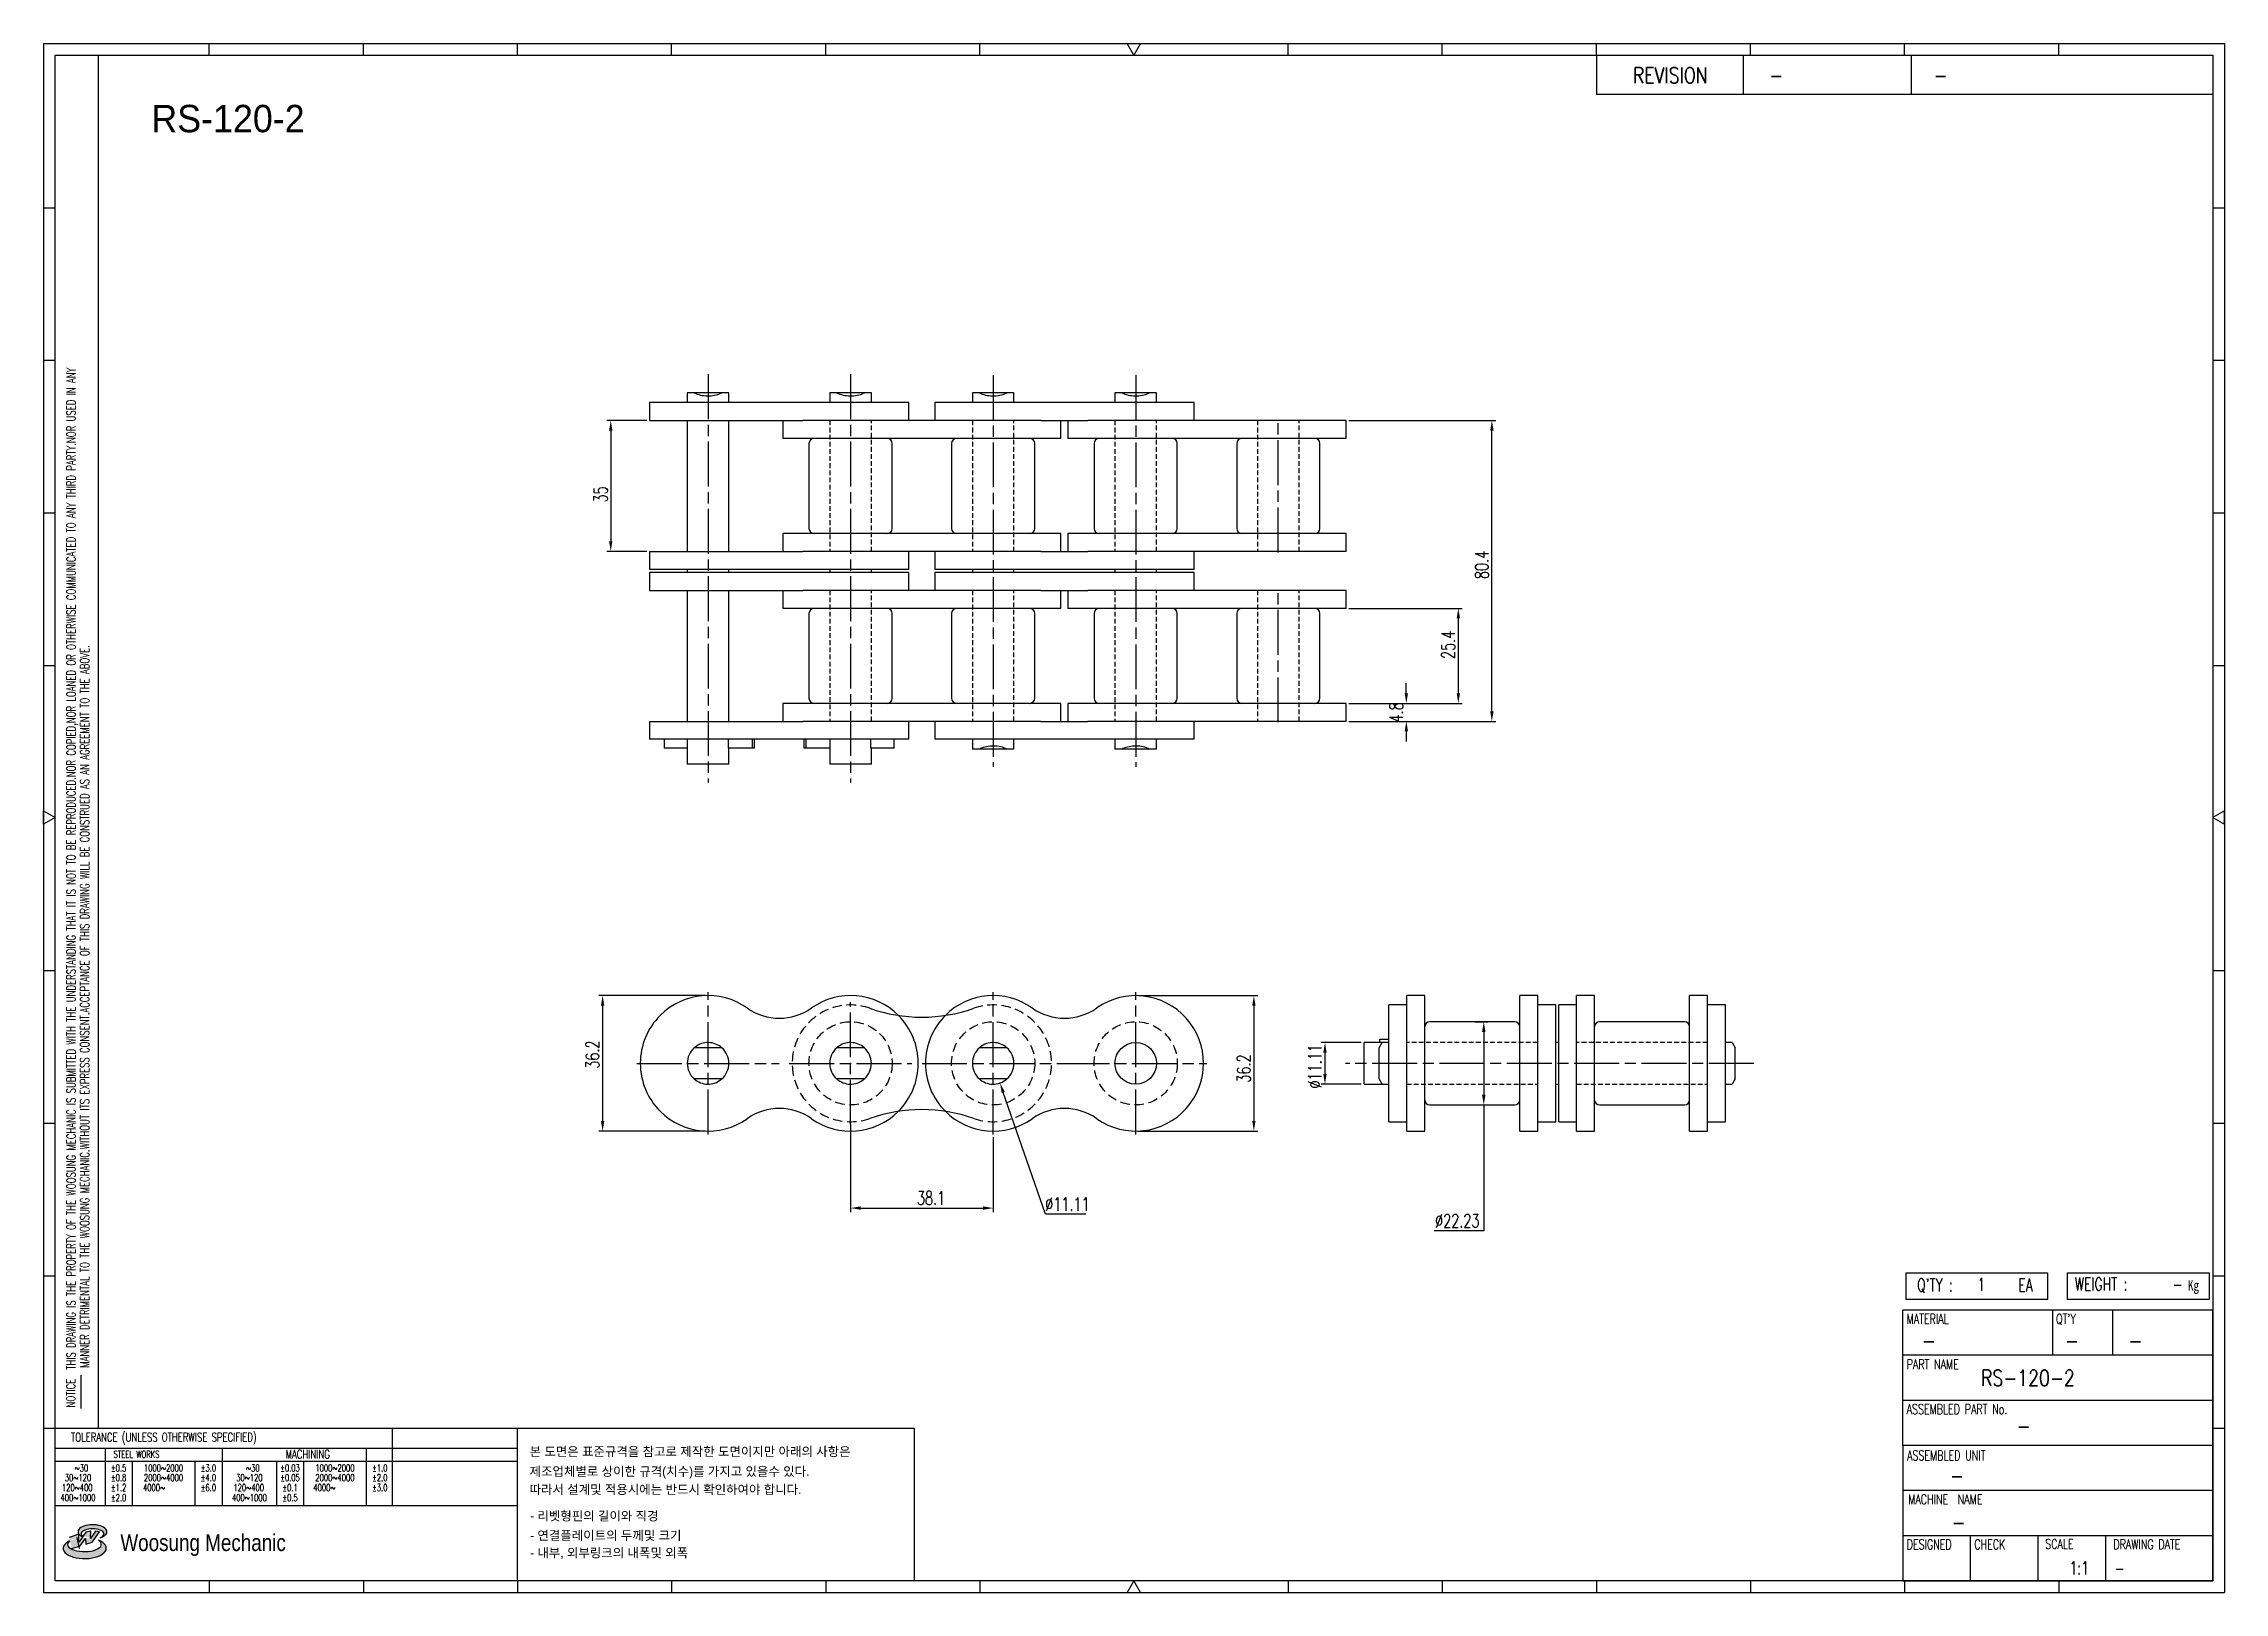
# Model space of a CAD drawing. Header units: millimetres. Extents: x 1961 to 2544, y -130 to 284.
import ezdxf
from ezdxf.enums import TextEntityAlignment as Align

# ---------------------------------------------------------------- set-up
doc = ezdxf.new("R2010")
doc.units = ezdxf.units.MM
doc.linetypes.add('AM_ISO08W050', pattern=[18, 12, -1.5, 3, -1.5])
doc.linetypes.add('HIDDEN', pattern=[9.525, 6.35, -3.175])
doc.layers.get('Defpoints').update_dxf_attribs({"color": 80})
doc.layers.add('CL1', color=140, linetype='AM_ISO08W050', lineweight=25)
for name, color, linetype in [('HID-01', 2, 'HIDDEN'), ('S-DIM', 7, 'Continuous'), ('TITLE', 7, 'Continuous'), ('도면레이아웃', 7, 'Continuous')]:
    doc.layers.add(name, color=color, linetype=linetype)
doc.styles.add('HAN', font='ROMANS.shx', dxfattribs={"width": 0.7, "bigfont": 'whgtxt.shx'})
doc.styles.add('HKD_ST2', font='romans.shx', dxfattribs={"width": 0.7, "height": 4, "bigfont": '@extfont2.shx'})
doc.styles.add('HSG', font='SIMPLEX.shx', dxfattribs={"width": 0.7, "bigfont": 'HSG.shx'})
doc.styles.add('MtXpl_', font='Gulim.ttf')
doc.styles.add('SLDTEXTSTYLE4', font='arial.ttf', dxfattribs={"width": 0.8})
doc.dimstyles.new('APP1.5', dxfattribs={"dimscale": 1.5, "dimtxt": 2.4, "dimasz": 1.8, "dimexe": 0.7, "dimexo": 0.5, "dimgap": 0.6, "dimtad": 1, "dimtoh": 1, "dimrnd": 0.01, "dimzin": 9, "dimdsep": 46, "dimtxsty": 'HSG', "dimcen": 0, "dimclrd": 1, "dimclre": 1, "dimclrt": 256, "dimazin": 2, "dimtp": 1, "dimtm": 1, "dimtfac": 0.5, "dimtofl": 0, "dimtmove": 0, "dimatfit": 3, "dimfxl": 0, "dimtvp": 1, "dimtolj": 2, "dimlwd": -1, "dimlwe": -1, "dimarcsym": 0})

# ---------------------------------------------------------------- blocks, each defined once
blk = doc.blocks.new('MAST')
at = {"layer": '도면레이아웃'}
h = blk.add_hatch(color=10, dxfattribs=at)
h.paths.add_polyline_path([(1.544, 35.177), (1.554, 34.966), (1.779, 35.034), (2.054, 35.422), (1.908, 35.446), (1.728, 35.167), (1.741, 35.439), (1.547, 35.405), (1.292, 35.041), (1.295, 35.33), (0.943, 35.208), (1.03, 34.8), (1.336, 34.885)])
edge = h.paths.add_edge_path()
edge.add_ellipse((1.795, 35.421), major_axis=(-0.53, 0), ratio=0.487785, start_angle=122.36065, end_angle=403.39574)
edge.add_line((1.411, 35.244), (1.419, 35.261))
edge.add_ellipse((1.798, 35.344), major_axis=(-0.423, 0), ratio=0.444396, start_angle=131.58977, end_angle=386.19408, ccw=False)
edge = h.paths.add_edge_path()
edge.add_ellipse((1.512, 34.815), major_axis=(-0.793, 0), ratio=0.480113, start_angle=314.67633, end_angle=590.85213)
edge.add_ellipse((1.501, 34.958), major_axis=(-0.62, 0), ratio=0.43311, start_angle=331.7024, end_angle=574.42495, ccw=False)
at = {"color": 140}
for p, q in [((0, 90.118), (80.15, 90.118)), ((0, 90.118), (0, 33.191)), ((80.15, 90.118), (80.15, 33.191)), ((57.068, 89.693), (57.068, 88.246)), ((62.47, 89.693), (62.47, 88.246)), ((68.635, 89.693), (68.635, 88.246)), ((79.725, 88.246), (57.068, 88.246)), ((68.449, 43.961), (68.449, 44.936)), ((68.449, 44.936), (73.654, 44.936)), ((73.654, 44.936), (73.654, 43.961)), ((74.39, 43.961), (74.39, 44.936)), ((74.39, 44.936), (79.595, 44.936)), ((79.595, 44.936), (79.595, 43.961)), ((68.336, 38.59), (68.336, 43.563)), ((79.725, 43.563), (68.336, 43.563)), ((73.654, 43.961), (68.449, 43.961)), ((73.827, 43.563), (73.827, 41.905)), ((79.595, 43.961), (74.39, 43.961)), ((76.037, 43.563), (76.037, 41.905)), ((79.725, 38.59), (79.725, 43.563)), ((79.725, 41.905), (68.336, 41.905)), ((79.725, 40.248), (68.336, 40.248)), ((68.336, 38.59), (68.336, 33.616)), ((79.725, 38.59), (68.336, 38.59)), ((79.725, 33.616), (79.725, 38.59)), ((79.725, 36.932), (68.336, 36.932)), ((79.725, 35.274), (68.336, 35.274)), ((70.822, 33.616), (70.822, 35.274)), ((73.309, 33.616), (73.309, 35.274)), ((75.796, 33.616), (75.796, 35.274)), ((0, 33.191), (80.15, 33.191)), ((68.336, 33.616), (79.725, 33.616))]:
    blk.add_line(p, q, dxfattribs=at)
for p, q in [((6.089, 89.693), (6.089, 90.118)), ((11.753, 89.693), (11.753, 90.118)), ((17.418, 89.693), (17.418, 90.118)), ((23.082, 89.693), (23.082, 90.118)), ((28.746, 89.693), (28.746, 90.118)), ((34.411, 89.693), (34.411, 90.118)), ((45.739, 89.693), (45.739, 90.118)), ((51.404, 89.693), (51.404, 90.118)), ((57.068, 89.693), (57.068, 90.118)), ((62.732, 89.693), (62.732, 90.118)), ((68.397, 89.693), (68.397, 90.118)), ((74.061, 89.693), (74.061, 90.118)), ((0, 84.085), (0.425, 84.085)), ((79.725, 84.085), (80.15, 84.085)), ((0, 78.478), (0.425, 78.478)), ((79.725, 78.478), (80.15, 78.478)), ((0, 72.87), (0.425, 72.87)), ((79.725, 72.87), (80.15, 72.87)), ((0, 67.262), (0.425, 67.262)), ((79.725, 67.262), (80.15, 67.262)), ((0, 56.047), (0.425, 56.047)), ((79.725, 56.047), (80.15, 56.047)), ((0, 50.439), (0.425, 50.439)), ((79.725, 50.439), (80.15, 50.439)), ((0, 44.832), (0.425, 44.832)), ((79.725, 44.832), (80.15, 44.832)), ((1.377, 39.947), (1.377, 41.174)), ((0, 39.224), (0.425, 39.224)), ((79.725, 39.224), (80.15, 39.224)), ((6.089, 33.616), (6.089, 33.191)), ((11.753, 33.616), (11.753, 33.191)), ((17.418, 33.616), (17.418, 33.191)), ((23.082, 33.616), (23.082, 33.191)), ((28.746, 33.616), (28.746, 33.191)), ((34.411, 33.616), (34.411, 33.191)), ((45.739, 33.616), (45.739, 33.191)), ((51.404, 33.616), (51.404, 33.191)), ((57.068, 33.616), (57.068, 33.191)), ((62.732, 33.616), (62.732, 33.191)), ((68.397, 33.616), (68.397, 33.191)), ((74.061, 33.616), (74.061, 33.191))]:
    blk.add_line(p, q)
at = {"color": 2}
for p, q in [((2.017, 39.224), (2.017, 89.693)), ((0.425, 39.224), (17.418, 39.224)), ((0.425, 38.487), (17.418, 38.487)), ((2.257, 38.487), (2.257, 36.382)), ((6.557, 38.5), (6.557, 36.382)), ((11.857, 38.487), (11.857, 36.382)), ((12.816, 39.224), (12.816, 36.382)), ((17.418, 33.616), (17.418, 39.224)), ((0.425, 38.012), (17.418, 38.012)), ((3.257, 38.012), (3.257, 36.382)), ((5.557, 38.012), (5.557, 36.382)), ((8.557, 38.012), (8.557, 36.382)), ((9.557, 38.026), (9.557, 36.382)), ((0.425, 36.382), (17.418, 36.382))]:
    blk.add_line(p, q, dxfattribs=at)
for points in [[(40.075, 89.693), (39.83, 90.118), (40.32, 90.118)], [(0.425, 61.679), (0, 61.433), (0, 61.924)], [(79.725, 61.679), (80.15, 61.433), (80.15, 61.924)], [(40.075, 33.616), (39.83, 33.191), (40.32, 33.191)]]:
    blk.add_lwpolyline(points, close=True)
at = {"color": 140}
blk.add_lwpolyline([(0.425, 89.693), (79.725, 89.693), (79.725, 33.616), (0.425, 33.616)], close=True, dxfattribs=at)
at = {"layer": '도면레이아웃'}
for p, q in [((1.295, 35.33), (0.943, 35.208)), ((1.547, 35.405), (1.292, 35.041)), ((1.292, 35.041), (1.295, 35.33)), ((1.741, 35.439), (1.547, 35.405)), ((1.908, 35.446), (1.728, 35.167)), ((1.728, 35.167), (1.741, 35.439)), ((1.779, 35.034), (2.054, 35.422)), ((2.054, 35.422), (1.908, 35.446)), ((1.03, 34.8), (1.336, 34.885)), ((1.224, 35.208), (1.311, 34.8)), ((1.224, 35.208), (1.224, 35.208)), ((1.336, 34.885), (1.544, 35.177)), ((1.419, 35.261), (1.411, 35.244)), ((1.544, 35.177), (1.554, 34.966)), ((1.554, 34.966), (1.779, 35.034))]:
    blk.add_line(p, q, dxfattribs=at)
for centre, major_axis, ratio, start_param, end_param in [((1.795, 35.421), (-0.53, 0), 0.487785, 2.135596, 7.040584), ((1.798, 35.344), (-0.423, 0), 0.444396, 2.296675, 6.740358), ((1.512, 34.815), (-0.793, 0), 0.480113, 5.492138, 10.312315), ((1.501, 34.958), (-0.62, 0), 0.43311, 5.789299, 10.025607)]:
    blk.add_ellipse(centre, major_axis=major_axis, ratio=ratio, start_param=start_param, end_param=end_param, dxfattribs=at)
for s, height, style, width, p in [('REVISION', 0.5806, 'HAN', 0.8, (58.415, 88.664)), ('-', 0.581, 'HAN', 0.8, (63.426, 88.664)), ('-', 0.581, 'HAN', 0.8, (69.468, 88.664)), ("Q'TY : ", 0.4746, 'HKD_ST2', 0.7, (68.857, 44.253)), ('1', 0.475, 'HKD_ST2', 0.7, (71.071, 44.275)), ('EA', 0.4746, 'HKD_ST2', 0.7, (72.578, 44.253)), ('WEIGHT : ', 0.4746, 'HKD_ST2', 0.7, (74.65, 44.286)), ('-', 0.581, 'HAN', 0.8, (69.029, 42.157)), ('-', 0.581, 'HAN', 0.8, (74.289, 42.157)), ('-', 0.581, 'HAN', 0.8, (76.623, 42.157)), ('-', 0.581, 'HAN', 0.8, (72.515, 39.013)), ('-', 0.581, 'HAN', 0.8, (70.067, 37.189)), ('-', 0.581, 'HAN', 0.8, (70.126, 35.48)), ('1:1', 0.4746, 'HKD_ST2', 0.7, (74.458, 33.848)), ('-', 0.475, 'HKD_ST2', 0.7, (76.112, 33.837))]:
    blk.add_text(s, height=height, dxfattribs=dict(style=style, width=width)).set_placement(p)
at = {"color": 6, "style": 'HKD_ST2', "width": 0.7}
for s, p in [(' THIS DRAWING IS THE PROPERTY OF THE WOOSUNG MECHANIC IS SUBMITTED WITH THE UNDERSTANDING THAT IT IS NOT TO BE REPRODUCED.NOR COPIED,NOR LOANED OR OTHERWISE COMMUNICATED TO ANY THIRD PARTY.NOR USED IN ANY', (1.173, 41.217)), ('MANNER DETRIMENTAL TO THE WOOSUNG MECHANIC.WITHOUT ITS EXPRESS CONSENT.ACCEPTANCE OF THIS DRAWING WILL BE CONSTRUED AS AN AGREEMENT TO THE ABOVE.', (1.672, 41.447))]:
    blk.add_text(s, height=0.326266, rotation=90, dxfattribs=at).set_placement(p)
at = {"style": 'HKD_ST2', "width": 0.7}
blk.add_text('-', height=0.475, dxfattribs=at).set_placement((78.613, 44.286), align=Align.RIGHT)
at = {"color": 254, "style": 'HKD_ST2', "width": 0.7}
for s, height, p in [('MATERIAL', 0.3651, (68.474, 43.425)), ("QT'Y", 0.3651, (73.965, 43.425)), ('PART NAME', 0.3651, (68.474, 41.756)), ('ASSEMBLED PART No.', 0.36511, (68.474, 40.109)), ('ASSEMBLED UNIT', 0.36511, (68.49, 38.408)), ('MACHINE  NAME', 0.36511, (68.532, 36.794)), ('DESIGNED', 0.3651, (68.474, 35.136)), ('CHECK', 0.3651, (70.961, 35.136)), ('SCALE', 0.3651, (73.566, 35.153)), ('DRAWING DATE', 0.36511, (76.071, 35.141))]:
    blk.add_text(s, height=height, dxfattribs=at).set_placement(p, align=Align.TOP_LEFT)
at = {"style": 'HKD_ST2', "width": 0.7}
blk.add_text('NOTICE', height=0.3263, rotation=90, dxfattribs=at).set_placement((1.163, 39.988))
blk.add_text('TOLERANCE (UNLESS OTHERWISE SPECIFIED)', height=0.32627, dxfattribs=at).set_placement((4.417, 38.896), align=Align.MIDDLE_CENTER)
at = {"color": 4, "style": 'HKD_ST2', "width": 0.7}
for s, height, p in [('%%12630', 0.261, (1.389, 37.762)), ('1000%%1262000', 0.26101, (4.407, 37.762)), ('%%12630', 0.261, (7.689, 37.762)), ('1000%%1262000', 0.26101, (10.707, 37.762)), ('120%%126400', 0.26101, (1.237, 37.045)), ('30%%126120', 0.261, (1.263, 37.411)), ('4000%%126', 0.261, (4.061, 37.045)), ('2000%%1264000', 0.26101, (4.407, 37.411)), ('120%%126400', 0.26101, (7.537, 37.045)), ('30%%126120', 0.261, (7.563, 37.411)), ('4000%%126', 0.261, (10.321, 37.045)), ('2000%%1264000', 0.26101, (10.707, 37.411)), ('400%%1261000', 0.26101, (1.263, 36.67)), ('400%%1261000', 0.26101, (7.563, 36.67))]:
    blk.add_text(s, height=height, dxfattribs=at).set_placement(p, align=Align.MIDDLE_CENTER)
for s, height, p in [('%%P0.5', 0.261, (2.757, 37.762)), ('STEEL WORKS', 0.26101, (3.416, 38.268)), ('%%P3.0', 0.261, (6.057, 37.762)), ('%%P0.03', 0.261, (9.057, 37.762)), ('MACHINING', 0.3263, (9.707, 38.27)), ('%%P1.0', 0.261, (12.357, 37.762)), ('%%P0.8', 0.261, (2.757, 37.411)), ('%%P1.2', 0.261, (2.757, 37.045)), ('%%P4.0', 0.261, (6.057, 37.411)), ('%%P6.0', 0.261, (6.057, 37.045)), ('%%P0.05', 0.261, (9.057, 37.411)), ('%%P0.1', 0.261, (9.057, 37.045)), ('%%P2.0', 0.261, (12.357, 37.411)), ('%%P3.0', 0.261, (12.357, 37.045)), ('%%P2.0', 0.261, (2.757, 36.67)), ('%%P0.5', 0.261, (9.057, 36.67))]:
    blk.add_text(s, height=height, dxfattribs=at).set_placement(p, align=Align.MIDDLE)
at = {"color": 1, "style": 'SLDTEXTSTYLE4', "width": 0.8}
blk.add_text('Woosung Mechanic', height=0.61957, dxfattribs=at).set_placement((2.822, 34.711))
at = {"layer": 'TITLE', "width": 0.8}
blk.add_text('Kg', height=0.3789, dxfattribs=at).set_placement((78.807, 44.286))
blk = doc.blocks.new('*D2')
at = {"layer": 'Defpoints', "color": 0, "transparency": 16777216}
for p in [(2123.33, 183.28), (2112.93, 148.28), (2123.33, 148.28)]:
    blk.add_point(p, dxfattribs=at)
at = {"layer": 'S-DIM', "color": 1, "transparency": 16777216}
for p, q in [((2122.58, 183.28), (2111.88, 183.28)), ((2112.93, 180.58), (2112.93, 150.98)), ((2122.58, 148.28), (2111.88, 148.28))]:
    blk.add_line(p, q, dxfattribs=at)
for points in [[(2112.48, 180.58), (2113.38, 180.58), (2112.93, 183.28)], [(2112.48, 150.98), (2113.38, 150.98), (2112.93, 148.28)]]:
    blk.add_solid(points, dxfattribs=at)
at = {"layer": 'S-DIM', "transparency": 16777216, "insert": (2110.23, 163.52), "char_height": 3.6, "attachment_point": 5, "rotation": 90, "style": 'HSG'}
blk.add_mtext('\\A2;35', dxfattribs=at)
blk = doc.blocks.new('*D3')
at = {"layer": 'Defpoints', "color": 0, "transparency": 16777216}
for p in [(2309.43, 107.68), (2325.55, 107.68), (2309.43, 102.88)]:
    blk.add_point(p, dxfattribs=at)
at = {"layer": 'S-DIM', "color": 1, "transparency": 16777216}
for p, q in [((2325.55, 110.38), (2325.55, 113.08)), ((2310.18, 107.68), (2326.6, 107.68)), ((2310.18, 102.88), (2326.6, 102.88)), ((2325.55, 100.18), (2325.55, 97.48))]:
    blk.add_line(p, q, dxfattribs=at)
for points in [[(2325.1, 110.38), (2326, 110.38), (2325.55, 107.68)], [(2325.1, 100.18), (2326, 100.18), (2325.55, 102.88)]]:
    blk.add_solid(points, dxfattribs=at)
at = {"layer": 'S-DIM', "transparency": 16777216, "insert": (2322.85, 105.28), "char_height": 3.6, "attachment_point": 5, "rotation": 90, "style": 'HSG'}
blk.add_mtext('\\A2;4.8', dxfattribs=at)
blk = doc.blocks.new('*D4')
at = {"layer": 'Defpoints', "color": 0, "transparency": 16777216}
for p in [(2309.43, 133.08), (2339.45, 133.08), (2309.43, 107.68)]:
    blk.add_point(p, dxfattribs=at)
at = {"layer": 'S-DIM', "color": 1, "transparency": 16777216}
for p, q in [((2310.18, 133.08), (2340.5, 133.08)), ((2339.45, 110.38), (2339.45, 130.38)), ((2310.18, 107.68), (2340.5, 107.68))]:
    blk.add_line(p, q, dxfattribs=at)
for points in [[(2339, 130.38), (2339.9, 130.38), (2339.45, 133.08)], [(2339, 110.38), (2339.9, 110.38), (2339.45, 107.68)]]:
    blk.add_solid(points, dxfattribs=at)
at = {"layer": 'S-DIM', "transparency": 16777216, "insert": (2336.75, 123.33), "char_height": 3.6, "attachment_point": 5, "rotation": 90, "style": 'HSG'}
blk.add_mtext('\\A2;25.4', dxfattribs=at)
blk = doc.blocks.new('*D5')
at = {"layer": 'Defpoints', "color": 0, "transparency": 16777216}
for p in [(2309.43, 183.28), (2348.42, 183.28), (2309.43, 102.88)]:
    blk.add_point(p, dxfattribs=at)
at = {"layer": 'S-DIM', "color": 1, "transparency": 16777216}
for p, q in [((2310.18, 183.28), (2349.47, 183.28)), ((2348.42, 105.58), (2348.42, 180.58)), ((2310.18, 102.88), (2349.47, 102.88))]:
    blk.add_line(p, q, dxfattribs=at)
for points in [[(2347.97, 180.58), (2348.87, 180.58), (2348.42, 183.28)], [(2347.97, 105.58), (2348.87, 105.58), (2348.42, 102.88)]]:
    blk.add_solid(points, dxfattribs=at)
at = {"layer": 'S-DIM', "transparency": 16777216, "insert": (2345.72, 144.68), "char_height": 3.6, "attachment_point": 5, "rotation": 90, "style": 'HSG'}
blk.add_mtext('\\A2;80.4', dxfattribs=at)
blk = doc.blocks.new('*D6')
at = {"layer": 'Defpoints', "color": 0, "transparency": 16777216}
for p in [(2343.16, 22.59), (2343.16, 0.36), (2346.25, 0.36)]:
    blk.add_point(p, dxfattribs=at)
at = {"layer": 'S-DIM', "color": 1, "transparency": 16777216}
for p, q in [((2343.91, 22.59), (2347.3, 22.59)), ((2346.25, 19.89), (2346.25, 3.06)), ((2343.91, 0.36), (2347.3, 0.36)), ((2346.25, 0.36), (2346.25, -33.31)), ((2346.25, -33.31), (2332.99, -33.31))]:
    blk.add_line(p, q, dxfattribs=at)
for points in [[(2345.8, 19.89), (2346.7, 19.89), (2346.25, 22.59)], [(2345.8, 3.06), (2346.7, 3.06), (2346.25, 0.36)]]:
    blk.add_solid(points, dxfattribs=at)
at = {"layer": 'S-DIM', "transparency": 16777216, "insert": (2339.17, -30.61), "char_height": 3.6, "attachment_point": 5, "style": 'HSG'}
blk.add_mtext('\\A2;%%c22.23', dxfattribs=at)
blk = doc.blocks.new('*D7')
at = {"layer": 'Defpoints', "color": 0, "transparency": 16777216}
for p in [(2314.26, 17.03), (2303.81, 5.92), (2314.26, 5.92)]:
    blk.add_point(p, dxfattribs=at)
at = {"layer": 'S-DIM', "color": 1, "transparency": 16777216}
for p, q in [((2313.51, 17.03), (2302.76, 17.03)), ((2303.81, 14.33), (2303.81, 8.62)), ((2313.51, 5.92), (2302.76, 5.92))]:
    blk.add_line(p, q, dxfattribs=at)
for points in [[(2303.36, 14.33), (2304.26, 14.33), (2303.81, 17.03)], [(2303.36, 8.62), (2304.26, 8.62), (2303.81, 5.92)]]:
    blk.add_solid(points, dxfattribs=at)
at = {"layer": 'S-DIM', "transparency": 16777216, "insert": (2301.11, 10.68), "char_height": 3.6, "attachment_point": 5, "rotation": 90, "style": 'HSG'}
blk.add_mtext('\\A2;%%c11.11', dxfattribs=at)
blk = doc.blocks.new('*D8')
at = {"layer": 'Defpoints', "color": 0, "transparency": 16777216}
for p in [(2253.23, 29.57), (2253.23, -6.63), (2284.81, -6.63)]:
    blk.add_point(p, dxfattribs=at)
at = {"layer": 'S-DIM', "color": 1, "transparency": 16777216}
for p, q in [((2253.98, 29.57), (2285.86, 29.57)), ((2284.81, 26.87), (2284.81, -3.93)), ((2253.98, -6.63), (2285.86, -6.63))]:
    blk.add_line(p, q, dxfattribs=at)
for points in [[(2284.36, 26.87), (2285.26, 26.87), (2284.81, 29.57)], [(2284.36, -3.93), (2285.26, -3.93), (2284.81, -6.63)]]:
    blk.add_solid(points, dxfattribs=at)
at = {"layer": 'S-DIM', "transparency": 16777216, "insert": (2282.11, 10.09), "char_height": 3.6, "attachment_point": 5, "rotation": 90, "style": 'HSG'}
blk.add_mtext('\\A2;36.2', dxfattribs=at)
blk = doc.blocks.new('*D9')
at = {"layer": 'Defpoints', "color": 0, "transparency": 16777216}
for p in [(2138.93, 29.57), (2110.77, -6.63), (2138.93, -6.63)]:
    blk.add_point(p, dxfattribs=at)
at = {"layer": 'S-DIM', "color": 1, "transparency": 16777216}
for p, q in [((2138.18, 29.57), (2109.72, 29.57)), ((2110.77, 26.87), (2110.77, -3.93)), ((2138.18, -6.63), (2109.72, -6.63))]:
    blk.add_line(p, q, dxfattribs=at)
for points in [[(2110.32, 26.87), (2111.22, 26.87), (2110.77, 29.57)], [(2110.32, -3.93), (2111.22, -3.93), (2110.77, -6.63)]]:
    blk.add_solid(points, dxfattribs=at)
at = {"layer": 'S-DIM', "transparency": 16777216, "insert": (2108.07, 13.8), "char_height": 3.6, "attachment_point": 5, "rotation": 90, "style": 'HSG'}
blk.add_mtext('\\A2;36.2', dxfattribs=at)
blk = doc.blocks.new('*D10')
at = {"layer": 'Defpoints', "color": 0, "transparency": 16777216}
for p in [(2177.03, -4.13), (2215.13, -7.53), (2215.13, -27.21)]:
    blk.add_point(p, dxfattribs=at)
at = {"layer": 'S-DIM', "color": 1, "transparency": 16777216}
for p, q in [((2177.03, -4.88), (2177.03, -28.26)), ((2215.13, -8.28), (2215.13, -28.26)), ((2179.73, -27.21), (2212.43, -27.21))]:
    blk.add_line(p, q, dxfattribs=at)
for points in [[(2179.73, -26.76), (2179.73, -27.66), (2177.03, -27.21)], [(2212.43, -26.76), (2212.43, -27.66), (2215.13, -27.21)]]:
    blk.add_solid(points, dxfattribs=at)
at = {"layer": 'S-DIM', "transparency": 16777216, "insert": (2198.55, -24.51), "char_height": 3.6, "attachment_point": 5, "style": 'HSG'}
blk.add_mtext('\\A2;38.1', dxfattribs=at)
blk = doc.blocks.new('*D11')
at = {"layer": 'Defpoints', "color": 0, "transparency": 16777216}
for p in [(2213.31, 16.72), (2216.96, 6.23)]:
    blk.add_point(p, dxfattribs=at)
at = {"layer": 'S-DIM', "color": 1, "transparency": 16777216}
for p, q in [((2229.16, -28.86), (2217.84, 3.68)), ((2239.9, -28.86), (2229.16, -28.86))]:
    blk.add_line(p, q, dxfattribs=at)
blk.add_arc((2215.13, 11.47), 5.55, 278.35308, 303.67392, dxfattribs=at)
blk.add_solid([(2218.27, 3.82), (2217.42, 3.53), (2216.96, 6.23)], dxfattribs=at)
at = {"layer": 'S-DIM', "transparency": 16777216, "insert": (2234.98, -26.16), "char_height": 3.6, "attachment_point": 5, "style": 'HSG'}
blk.add_mtext('\\A2;∅11.11', dxfattribs=at)

msp = doc.modelspace()

# ---------------------------------------------------------------- linework, layer by layer
for p, q in [((2123.331, 188.076), (2123.331, 183.276)), ((2192.631, 188.076), (2123.331, 188.076)), ((2133.376, 190.676), (2133.376, 188.076)), ((2144.486, 190.676), (2133.376, 190.676)), ((2135.257, 190.676), (2135.634, 190.5)), ((2135.634, 190.5), (2136.036, 190.344)), ((2136.036, 190.344), (2136.461, 190.209)), ((2136.461, 190.209), (2136.904, 190.095)), ((2136.904, 190.095), (2137.362, 190.005)), ((2137.362, 190.005), (2137.833, 189.937)), ((2137.833, 189.937), (2138.311, 189.894)), ((2138.311, 189.894), (2138.795, 189.875)), ((2138.795, 189.875), (2139.279, 189.88)), ((2139.279, 189.88), (2139.761, 189.91)), ((2139.761, 189.91), (2140.237, 189.964)), ((2140.237, 189.964), (2140.702, 190.041)), ((2140.702, 190.041), (2141.155, 190.142)), ((2141.155, 190.142), (2141.59, 190.265)), ((2141.59, 190.265), (2142.005, 190.41)), ((2142.005, 190.41), (2142.396, 190.574)), ((2142.396, 190.574), (2142.606, 190.676)), ((2144.486, 188.076), (2144.486, 190.676)), ((2171.476, 190.676), (2171.476, 188.076)), ((2182.586, 190.676), (2171.476, 190.676)), ((2173.357, 190.676), (2173.734, 190.5)), ((2173.734, 190.5), (2174.136, 190.344)), ((2174.136, 190.344), (2174.561, 190.209)), ((2174.561, 190.209), (2175.004, 190.095)), ((2175.004, 190.095), (2175.462, 190.005)), ((2175.462, 190.005), (2175.933, 189.937)), ((2175.933, 189.937), (2176.411, 189.894)), ((2176.411, 189.894), (2176.895, 189.875)), ((2176.895, 189.875), (2177.379, 189.88)), ((2177.379, 189.88), (2177.861, 189.91)), ((2177.861, 189.91), (2178.337, 189.964)), ((2178.337, 189.964), (2178.802, 190.041)), ((2178.802, 190.041), (2179.255, 190.142)), ((2179.255, 190.142), (2179.69, 190.265)), ((2179.69, 190.265), (2180.105, 190.41)), ((2180.105, 190.41), (2180.496, 190.574)), ((2180.496, 190.574), (2180.706, 190.676)), ((2182.586, 188.076), (2182.586, 190.676)), ((2192.631, 183.276), (2192.631, 188.076)), ((2199.531, 188.076), (2199.531, 183.276)), ((2268.831, 188.076), (2199.531, 188.076)), ((2209.576, 190.676), (2209.576, 188.076)), ((2220.686, 190.676), (2209.576, 190.676)), ((2220.686, 188.076), (2220.686, 190.676)), ((2247.676, 190.676), (2247.676, 188.076)), ((2258.786, 190.676), (2247.676, 190.676)), ((2258.786, 188.076), (2258.786, 190.676)), ((2268.831, 183.276), (2268.831, 188.076)), ((2123.331, 183.276), (2164.255, 183.276)), ((2133.376, 183.276), (2133.376, 148.276)), ((2144.486, 148.276), (2144.486, 183.276)), ((2158.931, 183.276), (2158.931, 178.476)), ((2227.908, 183.276), (2164.255, 183.276)), ((2227.908, 183.276), (2240.455, 183.276)), ((2233.231, 178.476), (2233.231, 183.276)), ((2235.131, 183.276), (2235.131, 178.476)), ((2309.431, 183.276), (2240.455, 183.276)), ((2309.431, 178.476), (2309.431, 183.276)), ((2233.231, 178.476), (2158.931, 178.476)), ((2165.916, 177.098), (2165.916, 154.454)), ((2188.146, 154.454), (2188.146, 177.098)), ((2204.016, 177.098), (2204.016, 154.454)), ((2226.246, 154.454), (2226.246, 177.098)), ((2309.431, 178.476), (2235.131, 178.476)), ((2242.116, 177.098), (2242.116, 154.454)), ((2264.346, 154.454), (2264.346, 177.098)), ((2280.216, 177.098), (2280.216, 154.454)), ((2302.446, 154.454), (2302.446, 177.098)), ((2158.931, 153.076), (2158.931, 148.276)), ((2233.231, 153.076), (2158.931, 153.076)), ((2233.231, 148.276), (2233.231, 153.076)), ((2235.131, 153.076), (2235.131, 148.276)), ((2309.431, 153.076), (2235.131, 153.076)), ((2309.431, 148.276), (2309.431, 153.076)), ((2123.331, 148.276), (2164.255, 148.276)), ((2123.331, 148.276), (2123.331, 143.476)), ((2227.908, 148.276), (2164.255, 148.276)), ((2192.631, 143.476), (2192.631, 148.276)), ((2199.531, 148.276), (2199.531, 143.476)), ((2227.908, 148.276), (2240.455, 148.276)), ((2309.431, 148.276), (2240.455, 148.276)), ((2268.831, 143.476), (2268.831, 148.276)), ((2192.631, 143.476), (2123.331, 143.476)), ((2123.331, 142.676), (2123.331, 137.876)), ((2192.631, 142.676), (2123.331, 142.676)), ((2133.376, 143.476), (2133.376, 142.676)), ((2144.486, 142.676), (2144.486, 143.476)), ((2171.476, 143.476), (2171.476, 142.676)), ((2182.586, 142.676), (2182.586, 143.476)), ((2192.631, 137.876), (2192.631, 142.676)), ((2268.831, 143.476), (2199.531, 143.476)), ((2199.531, 142.676), (2199.531, 137.876)), ((2268.831, 142.676), (2199.531, 142.676)), ((2209.576, 143.476), (2209.576, 142.676)), ((2220.686, 142.676), (2220.686, 143.476)), ((2247.676, 143.476), (2247.676, 142.676)), ((2258.786, 142.676), (2258.786, 143.476)), ((2268.831, 137.876), (2268.831, 142.676)), ((2123.331, 137.876), (2164.255, 137.876)), ((2133.376, 137.876), (2133.376, 102.876)), ((2144.486, 102.876), (2144.486, 137.876)), ((2158.931, 137.876), (2158.931, 133.076)), ((2227.908, 137.876), (2164.255, 137.876)), ((2227.908, 137.876), (2240.455, 137.876)), ((2233.231, 133.076), (2233.231, 137.876)), ((2235.131, 137.876), (2235.131, 133.076)), ((2309.431, 137.876), (2240.455, 137.876)), ((2309.431, 133.076), (2309.431, 137.876)), ((2233.231, 133.076), (2158.931, 133.076)), ((2165.916, 131.698), (2165.916, 109.054)), ((2188.146, 109.054), (2188.146, 131.698)), ((2204.016, 131.698), (2204.016, 109.054)), ((2226.246, 109.054), (2226.246, 131.698)), ((2309.431, 133.076), (2235.131, 133.076)), ((2242.116, 131.698), (2242.116, 109.054)), ((2264.346, 109.054), (2264.346, 131.698)), ((2280.216, 131.698), (2280.216, 109.054)), ((2302.446, 109.054), (2302.446, 131.698)), ((2158.931, 107.676), (2158.931, 102.876)), ((2233.231, 107.676), (2158.931, 107.676)), ((2233.231, 102.876), (2233.231, 107.676)), ((2235.131, 107.676), (2235.131, 102.876)), ((2309.431, 107.676), (2235.131, 107.676)), ((2309.431, 102.876), (2309.431, 107.676)), ((2123.331, 102.876), (2164.255, 102.876)), ((2123.331, 102.876), (2123.331, 98.076)), ((2227.908, 102.876), (2164.255, 102.876)), ((2192.631, 98.076), (2192.631, 102.876)), ((2199.531, 102.876), (2199.531, 98.076)), ((2227.908, 102.876), (2240.455, 102.876)), ((2309.431, 102.876), (2240.455, 102.876)), ((2268.831, 98.076), (2268.831, 102.876)), ((2192.631, 98.076), (2123.331, 98.076)), ((2127.247, 98.076), (2127.247, 95.676)), ((2133.481, 95.676), (2127.247, 95.676)), ((2133.376, 95.676), (2133.376, 91.476)), ((2133.481, 95.676), (2133.481, 98.076)), ((2144.381, 95.676), (2144.381, 98.076)), ((2151.367, 95.676), (2144.381, 95.676)), ((2144.486, 91.476), (2144.486, 95.676)), ((2150.794, 95.676), (2150.794, 98.076)), ((2151.367, 95.676), (2151.367, 98.076)), ((2164.596, 95.676), (2164.596, 98.076)), ((2171.581, 95.676), (2164.596, 95.676)), ((2165.169, 95.676), (2165.169, 98.076)), ((2171.476, 95.676), (2171.476, 91.476)), ((2171.581, 95.676), (2171.581, 98.076)), ((2182.481, 95.676), (2182.481, 98.076)), ((2188.716, 95.676), (2182.481, 95.676)), ((2182.586, 91.476), (2182.586, 95.676)), ((2188.716, 95.676), (2188.716, 98.076)), ((2268.831, 98.076), (2199.531, 98.076)), ((2209.576, 98.076), (2209.576, 95.476)), ((2220.686, 95.476), (2209.576, 95.476)), ((2220.686, 95.476), (2220.686, 98.076)), ((2247.676, 98.076), (2247.676, 95.476)), ((2258.786, 95.476), (2247.676, 95.476)), ((2258.786, 95.476), (2258.786, 98.076)), ((2144.486, 91.476), (2133.376, 91.476)), ((2182.586, 91.476), (2171.476, 91.476)), ((2330.46, 29.572), (2325.66, 29.572)), ((2325.66, -6.628), (2325.66, 29.572)), ((2330.46, -6.628), (2330.46, 29.572)), ((2360.66, 29.572), (2355.86, 29.572)), ((2355.86, -6.628), (2355.86, 29.572)), ((2360.66, -6.628), (2360.66, 29.572)), ((2375.86, 29.572), (2371.06, 29.572)), ((2371.06, -6.628), (2371.06, 29.572)), ((2375.86, -6.628), (2375.86, 29.572)), ((2406.06, 29.572), (2401.26, 29.572)), ((2401.26, -6.628), (2401.26, 29.572)), ((2406.06, -6.628), (2406.06, 29.572)), ((2325.66, 27.072), (2320.86, 27.072)), ((2320.86, -4.128), (2320.86, 27.072)), ((2365.46, 27.072), (2360.66, 27.072)), ((2365.46, -4.128), (2365.46, 27.072)), ((2371.06, 27.072), (2366.26, 27.072)), ((2366.26, -4.128), (2366.26, 27.072)), ((2410.86, 27.072), (2406.06, 27.072)), ((2410.86, -4.128), (2410.86, 27.072)), ((2318.46, 17.027), (2318.46, 17.928)), ((2318.46, 17.928), (2320.86, 17.928)), ((2354.482, 22.587), (2331.838, 22.587)), ((2399.882, 22.587), (2377.238, 22.587)), ((2142.606, 15.638), (2135.257, 15.638)), ((2180.706, 15.638), (2173.357, 15.638)), ((2218.806, 15.638), (2211.457, 15.638)), ((2314.26, 5.917), (2314.26, 17.027)), ((2319.062, 17.027), (2314.26, 17.027)), ((2318.26, 15.638), (2319.062, 17.027)), ((2318.26, 7.306), (2318.26, 15.638)), ((2320.86, 17.027), (2319.062, 17.027)), ((2366.26, 17.027), (2365.46, 17.027)), ((2412.658, 17.027), (2410.86, 17.027)), ((2412.658, 17.027), (2413.46, 15.638)), ((2413.46, 7.306), (2413.46, 15.638)), ((2142.606, 7.306), (2135.257, 7.306)), ((2180.706, 7.306), (2173.357, 7.306)), ((2218.806, 7.306), (2211.457, 7.306)), ((2314.26, 5.917), (2319.062, 5.917)), ((2319.062, 5.917), (2318.26, 7.306)), ((2319.062, 5.917), (2320.86, 5.917)), ((2365.46, 5.917), (2366.26, 5.917)), ((2410.86, 5.917), (2412.658, 5.917)), ((2413.46, 7.306), (2412.658, 5.917)), ((2331.838, 0.357), (2354.482, 0.357)), ((2377.238, 0.357), (2399.882, 0.357)), ((2320.86, -4.128), (2325.66, -4.128)), ((2360.66, -4.128), (2365.46, -4.128)), ((2366.26, -4.128), (2371.06, -4.128)), ((2406.06, -4.128), (2410.86, -4.128)), ((2325.66, -6.628), (2330.46, -6.628)), ((2355.86, -6.628), (2360.66, -6.628)), ((2371.06, -6.628), (2375.86, -6.628)), ((2401.26, -6.628), (2406.06, -6.628))]:
    msp.add_line(p, q)
for points in [[(2211.457, 190.676), (2211.834, 190.5), (2212.236, 190.344), (2212.661, 190.209), (2213.104, 190.095), (2213.562, 190.005), (2214.033, 189.937), (2214.511, 189.894), (2214.995, 189.875), (2215.479, 189.88), (2215.961, 189.91), (2216.437, 189.964), (2216.902, 190.041), (2217.355, 190.142), (2217.79, 190.265), (2218.205, 190.41), (2218.596, 190.574), (2218.806, 190.676)], [(2249.557, 190.676), (2249.934, 190.5), (2250.336, 190.344), (2250.761, 190.209), (2251.204, 190.095), (2251.662, 190.005), (2252.133, 189.937), (2252.611, 189.894), (2253.095, 189.875), (2253.579, 189.88), (2254.061, 189.91), (2254.537, 189.964), (2255.002, 190.041), (2255.455, 190.142), (2255.89, 190.265), (2256.305, 190.41), (2256.696, 190.574), (2256.906, 190.676)], [(2218.806, 95.476), (2218.429, 95.652), (2218.026, 95.808), (2217.602, 95.943), (2217.159, 96.056), (2216.701, 96.147), (2216.23, 96.214), (2215.752, 96.258), (2215.268, 96.277), (2214.784, 96.271), (2214.302, 96.242), (2213.826, 96.188), (2213.361, 96.11), (2212.908, 96.01), (2212.473, 95.887), (2212.058, 95.742), (2211.667, 95.577), (2211.457, 95.476)], [(2256.906, 95.476), (2256.529, 95.652), (2256.126, 95.808), (2255.702, 95.943), (2255.259, 96.056), (2254.801, 96.147), (2254.33, 96.214), (2253.852, 96.258), (2253.368, 96.277), (2252.884, 96.271), (2252.402, 96.242), (2251.926, 96.188), (2251.461, 96.11), (2251.008, 96.01), (2250.573, 95.887), (2250.158, 95.742), (2249.767, 95.577), (2249.557, 95.476)], [(2142.606, 15.638), (2142.229, 15.943), (2141.826, 16.213), (2141.402, 16.447), (2140.959, 16.644), (2140.501, 16.801), (2140.03, 16.917), (2139.552, 16.992), (2139.068, 17.025), (2138.584, 17.016), (2138.102, 16.965), (2137.626, 16.871), (2137.161, 16.737), (2136.708, 16.563), (2136.273, 16.35), (2135.858, 16.099), (2135.467, 15.814), (2135.257, 15.638)], [(2180.706, 15.638), (2180.329, 15.943), (2179.926, 16.213), (2179.502, 16.447), (2179.059, 16.644), (2178.601, 16.801), (2178.13, 16.917), (2177.652, 16.992), (2177.168, 17.025), (2176.684, 17.016), (2176.202, 16.965), (2175.726, 16.871), (2175.261, 16.737), (2174.808, 16.563), (2174.373, 16.35), (2173.958, 16.099), (2173.567, 15.814), (2173.357, 15.638)], [(2218.806, 15.638), (2218.429, 15.943), (2218.026, 16.213), (2217.602, 16.447), (2217.159, 16.644), (2216.701, 16.801), (2216.23, 16.917), (2215.752, 16.992), (2215.268, 17.025), (2214.784, 17.016), (2214.302, 16.965), (2213.826, 16.871), (2213.361, 16.737), (2212.908, 16.563), (2212.473, 16.35), (2212.058, 16.099), (2211.667, 15.814), (2211.457, 15.638)], [(2135.257, 7.306), (2135.634, 7.001), (2136.036, 6.731), (2136.461, 6.497), (2136.904, 6.3), (2137.362, 6.143), (2137.833, 6.027), (2138.311, 5.952), (2138.795, 5.919), (2139.279, 5.928), (2139.761, 5.979), (2140.237, 6.073), (2140.702, 6.207), (2141.155, 6.381), (2141.59, 6.594), (2142.005, 6.845), (2142.396, 7.13), (2142.606, 7.306)], [(2173.357, 7.306), (2173.734, 7.001), (2174.136, 6.731), (2174.561, 6.497), (2175.004, 6.3), (2175.462, 6.143), (2175.933, 6.027), (2176.411, 5.952), (2176.895, 5.919), (2177.379, 5.928), (2177.861, 5.979), (2178.337, 6.073), (2178.802, 6.207), (2179.255, 6.381), (2179.69, 6.594), (2180.105, 6.845), (2180.496, 7.13), (2180.706, 7.306)], [(2211.457, 7.306), (2211.834, 7.001), (2212.236, 6.731), (2212.661, 6.497), (2213.104, 6.3), (2213.562, 6.143), (2214.033, 6.027), (2214.511, 5.952), (2214.995, 5.919), (2215.479, 5.928), (2215.961, 5.979), (2216.437, 6.073), (2216.902, 6.207), (2217.355, 6.381), (2217.79, 6.594), (2218.205, 6.845), (2218.596, 7.13), (2218.806, 7.306)]]:
    msp.add_lwpolyline(points)
at = {"color": 140}
msp.add_lwpolyline([(2088.024, -86.054), (2194.038, -86.054), (2194.038, -126.829), (2088.024, -126.829)], close=True, dxfattribs=at)
msp.add_circle((2253.231, 11.472), 5.555)
for centre, radius, start, end in [((2167.295, 177.098), 1.378, 90, 180), ((2186.768, 177.098), 1.378, 0, 90), ((2205.395, 177.098), 1.378, 90, 180), ((2224.868, 177.098), 1.378, 0, 90), ((2243.495, 177.098), 1.378, 90, 180), ((2262.968, 177.098), 1.378, 0, 90), ((2281.595, 177.098), 1.378, 90, 180), ((2301.068, 177.098), 1.378, 0, 90), ((2167.295, 154.454), 1.378, 180, 270), ((2186.768, 154.454), 1.378, 270, 360), ((2205.395, 154.454), 1.378, 180, 270), ((2224.868, 154.454), 1.378, 270, 360), ((2243.495, 154.454), 1.378, 180, 270), ((2262.968, 154.454), 1.378, 270, 360), ((2281.595, 154.454), 1.378, 180, 270), ((2301.068, 154.454), 1.378, 270, 360), ((2167.295, 131.698), 1.378, 90, 180), ((2186.768, 131.698), 1.378, 0, 90), ((2205.395, 131.698), 1.378, 90, 180), ((2224.868, 131.698), 1.378, 0, 90), ((2243.495, 131.698), 1.378, 90, 180), ((2262.968, 131.698), 1.378, 0, 90), ((2281.595, 131.698), 1.378, 90, 180), ((2301.068, 131.698), 1.378, 0, 90), ((2167.295, 109.054), 1.378, 180, 270), ((2186.768, 109.054), 1.378, 270, 360), ((2205.395, 109.054), 1.378, 180, 270), ((2224.868, 109.054), 1.378, 270, 360), ((2243.495, 109.054), 1.378, 180, 270), ((2262.968, 109.054), 1.378, 270, 360), ((2281.595, 109.054), 1.378, 180, 270), ((2301.068, 109.054), 1.378, 270, 360), ((2138.931, 11.472), 18.1, 54.847246, 134.902338), ((2177.031, 11.472), 18.1, 45.097662, 125.152754), ((2215.131, 11.472), 18.1, 54.847246, 134.902338), ((2253.231, 11.472), 18.1, 234.847246, 125.152754), ((2138.931, 11.472), 18.1, 134.902338, 225.097662), ((2157.981, 38.524), 14.987, 234.847246, 305.152754), ((2196.081, 65.627), 41.808, 250.619792, 289.380208), ((2177.031, 11.472), 18.1, 314.902338, 45.097662), ((2215.131, 11.472), 18.1, 134.902338, 225.097662), ((2234.181, 38.524), 14.987, 234.847246, 305.152754), ((2331.838, 21.209), 1.378, 90, 180), ((2354.482, 21.209), 1.378, 0, 90), ((2377.238, 21.209), 1.378, 90, 180), ((2399.882, 21.209), 1.378, 0, 90), ((2138.931, 11.472), 5.555, 131.409622, 228.590378), ((2138.931, 11.472), 5.555, 311.409622, 48.590378), ((2177.031, 11.472), 5.555, 131.409622, 228.590378), ((2177.031, 11.472), 5.555, 311.409622, 48.590378), ((2215.131, 11.472), 5.555, 131.409622, 228.590378), ((2215.131, 11.472), 5.555, 311.409622, 48.590378), ((2331.838, 1.735), 1.378, 180, 270), ((2354.482, 1.735), 1.378, 270, 0), ((2377.238, 1.735), 1.378, 180, 270), ((2399.882, 1.735), 1.378, 270, 0), ((2138.931, 11.472), 18.1, 225.097662, 305.152754), ((2157.981, -15.58), 14.987, 54.847246, 125.152754), ((2177.031, 11.472), 18.1, 234.847246, 314.902338), ((2196.081, -42.683), 41.808, 70.619792, 109.380208), ((2215.131, 11.472), 18.1, 225.097662, 305.152754), ((2234.181, -15.58), 14.987, 54.847246, 125.152754)]:
    msp.add_arc(centre, radius, start, end)
at = {"layer": 'CL1'}
for p, q in [((2138.931, 195.636), (2138.931, 86.516)), ((2177.031, 195.636), (2177.031, 86.516)), ((2215.131, 195.436), (2215.131, 90.716)), ((2253.231, 195.436), (2253.231, 90.716)), ((2291.331, 148.036), (2291.331, 183.516)), ((2291.331, 102.636), (2291.331, 138.116)), ((2138.931, -7.533), (2138.931, 30.477)), ((2215.131, -7.533), (2215.131, 30.477)), ((2253.231, -7.533), (2253.231, 30.477)), ((2177.031, -4.908), (2177.031, 27.852)), ((2119.926, 11.472), (2157.936, 11.472)), ((2160.651, 11.472), (2193.411, 11.472)), ((2196.126, 11.472), (2234.136, 11.472)), ((2234.226, 11.472), (2272.236, 11.472)), ((2418.42, 11.472), (2309.3, 11.472))]:
    msp.add_line(p, q, dxfattribs=at)
at = {"layer": 'HID-01', "ltscale": 0.2}
for p, q in [((2171.476, 183.276), (2171.476, 148.276)), ((2171.476, 183.276), (2171.476, 148.276)), ((2182.586, 148.276), (2182.586, 183.276)), ((2182.586, 148.276), (2182.586, 183.276)), ((2209.576, 183.276), (2209.576, 148.276)), ((2209.576, 183.276), (2209.576, 148.276)), ((2220.686, 148.276), (2220.686, 183.276)), ((2220.686, 148.276), (2220.686, 183.276)), ((2247.676, 183.276), (2247.676, 148.276)), ((2247.676, 183.276), (2247.676, 148.276)), ((2258.786, 148.276), (2258.786, 183.276)), ((2258.786, 148.276), (2258.786, 183.276)), ((2285.776, 183.276), (2285.776, 148.276)), ((2296.886, 148.276), (2296.886, 183.276)), ((2171.476, 137.876), (2171.476, 102.876)), ((2171.476, 137.876), (2171.476, 102.876)), ((2182.586, 102.876), (2182.586, 137.876)), ((2182.586, 102.876), (2182.586, 137.876)), ((2209.576, 137.876), (2209.576, 102.876)), ((2209.576, 137.876), (2209.576, 102.876)), ((2220.686, 102.876), (2220.686, 137.876)), ((2220.686, 102.876), (2220.686, 137.876)), ((2247.676, 137.876), (2247.676, 102.876)), ((2247.676, 137.876), (2247.676, 102.876)), ((2258.786, 102.876), (2258.786, 137.876)), ((2258.786, 102.876), (2258.786, 137.876)), ((2285.776, 137.876), (2285.776, 102.876)), ((2296.886, 102.876), (2296.886, 137.876)), ((2360.66, 17.027), (2325.66, 17.027)), ((2406.06, 17.027), (2371.06, 17.027)), ((2325.66, 5.917), (2360.66, 5.917)), ((2371.06, 5.917), (2406.06, 5.917))]:
    msp.add_line(p, q, dxfattribs=at)
at = {"layer": 'HID-01', "ltscale": 0.4}
for centre in [(2177.031, 11.472), (2215.131, 11.472), (2253.231, 11.472)]:
    msp.add_circle(centre, 11.115, dxfattribs=at)
for centre, start, end in [((2177.031, 11.472), 70.619792, 289.380208), ((2215.131, 11.472), 250.619792, 109.380208)]:
    msp.add_arc(centre, 15.6, start, end, dxfattribs=at)

# ---------------------------------------------------------------- block references
at = {"color": 140, "xscale": 7.271257478287417, "yscale": 7.271257478287417, "zscale": 7.271257478287417}
msp.add_blockref('MAST', (1961.374, -371.262), dxfattribs=at)

# ---------------------------------------------------------------- texts
at = {"color": 254, "style": 'MtXpl_'}
msp.add_text('RS-120-2 ', height=7.3173, dxfattribs=at).set_placement((1990.166, 260.32))
at = {"style": 'HAN', "width": 0.8}
msp.add_text('RS-120-2 ', height=4.2218, dxfattribs=at).set_placement((2479.141, -74.698))
at = {"color": 140, "style": 'MtXpl_'}
for s, p in [('본 도면은 표준규격을 참고로 제작한 도면이지만 아래의 사항은', (2091.247, -93.484)), ('제조업체별로 상이한 규격(치수)를 가지고 있을수 있다.', (2091.247, -98.789)), ('따라서 설계및 적용시에는 반드시 확인하여야 합니다.', (2091.247, -103.626)), ('- 리벳형핀의 길이와 직경', (2091.381, -110.706)), ('- 연결플레이트의 두께및 크기', (2091.381, -115.898)), ('- 내부, 외부링크의 내폭및 외폭', (2091.381, -120.557))]:
    msp.add_text(s, height=2.43908, dxfattribs=at).set_placement(p)

# ---------------------------------------------------------------- dimensions: what is measured, and where the dimension line sits
at = {"layer": 'S-DIM'}
for base, p1, p2, picture, middle in [((2112.926, 148.276), (2123.331, 183.276), (2123.331, 148.276), '*D2', (2112.926, 163.52)), ((2348.424, 183.276), (2309.431, 102.876), (2309.431, 183.276), '*D5', (2348.424, 144.683)), ((2339.451, 133.076), (2309.431, 107.676), (2309.431, 133.076), '*D4', (2339.451, 123.328)), ((2325.55, 107.676), (2309.431, 102.876), (2309.431, 107.676), '*D3', (2325.55, 105.276)), ((2110.772, -6.628), (2138.931, 29.572), (2138.931, -6.628), '*D9', (2110.772, 13.796)), ((2284.806, -6.628), (2253.231, 29.572), (2253.231, -6.628), '*D8', (2284.806, 10.09))]:
    dim = msp.add_linear_dim(base=base, p1=p1, p2=p2, angle=90, dimstyle='APP1.5', dxfattribs=at)
    dim.commit()
    dim.dimension.update_dxf_attribs({"geometry": picture, "text_midpoint": middle, "dimtype": 128})
for base, p1, p2, picture, middle in [((2303.812, 5.917), (2314.26, 17.027), (2314.26, 5.917), '*D7', (2303.812, 10.681)), ((2346.248, 0.357), (2343.16, 22.587), (2343.16, 0.357), '*D6', (2339.168, -33.314))]:
    dim = msp.add_linear_dim(base=base, p1=p1, p2=p2, angle=90, text='%%c<>', dimstyle='APP1.5', dxfattribs=at)
    dim.commit()
    dim.dimension.update_dxf_attribs({"geometry": picture, "text_midpoint": middle, "dimtype": 128})
dim = msp.add_diameter_dim_2p(p1=(2213.306, 16.719), p2=(2216.957, 6.225), dimstyle='APP1.5', dxfattribs=at)
dim.commit()
dim.dimension.update_dxf_attribs({"geometry": '*D11', "text_midpoint": (2234.983, -28.86), "dimtype": 131})
dim = msp.add_linear_dim(base=(2215.131, -27.206), p1=(2177.031, -4.128), p2=(2215.131, -7.533), dimstyle='APP1.5', dxfattribs=at)
dim.commit()
dim.dimension.update_dxf_attribs({"geometry": '*D10', "text_midpoint": (2198.552, -27.206), "dimtype": 128})

doc.saveas('drawing.dxf')
